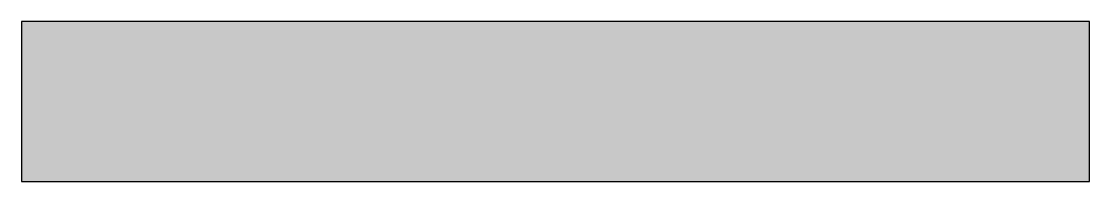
# Model space of a CAD drawing. Header units: metres. Extents: x 0 to 1, y -0.08 to 0.07.
import ezdxf

# ---------------------------------------------------------------- set-up
doc = ezdxf.new("R2010")
doc.units = ezdxf.units.M
doc.header["$LTSCALE"] = 0.2

msp = doc.modelspace()

# ---------------------------------------------------------------- hatches: boundary and pattern name
at = {"true_color": 0xfaf528}
msp.add_hatch(color=2, dxfattribs=at).paths.add_polyline_path([(0, 0.075), (0, -0.075), (1, -0.075), (1, 0.075)])

# ---------------------------------------------------------------- linework, layer by layer
at = {"color": 2, "true_color": 0xfaf528, "flags": 128}
msp.add_lwpolyline([(0, -0.075), (1, -0.075), (1, 0.075), (0, 0.075)], close=True, dxfattribs=at)

doc.saveas('drawing.dxf')
